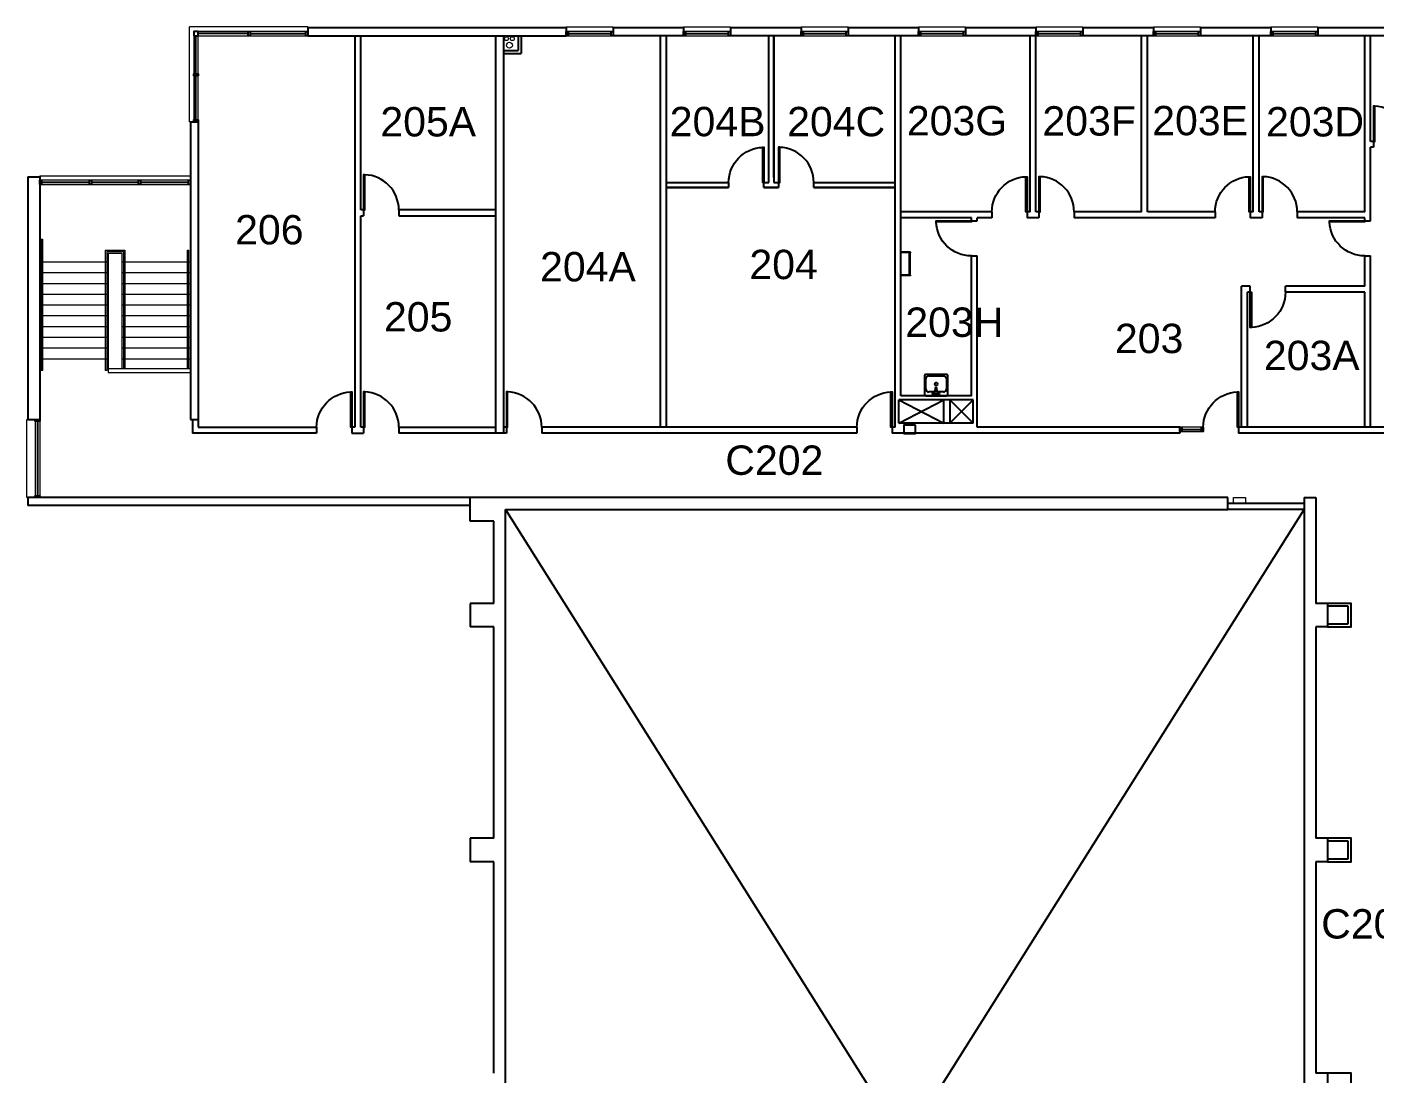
# Model space of a CAD drawing. Header units: inches. Extents: x -5348 to -704, y -6710 to -3321.
# Drawn here: x -5348 to -3971, y -4461 to -3392 of the extents above; entities that cross this region are included whole.
import ezdxf

# ---------------------------------------------------------------- set-up
doc = ezdxf.new("R2010")
doc.units = ezdxf.units.IN
doc.header["$LTSCALE"] = 48
doc.header["$MEASUREMENT"] = 0
for name, color, linetype in [('A-DOOR', 4, 'Continuous'), ('A-FLOR-CASE', 3, 'Continuous'), ('A-FLOR-OPNG', 1, 'Continuous'), ('A-GLAZ-FRME', 6, 'Continuous'), ('A-GLAZ-GLSS', 3, 'Continuous'), ('A-PFLR-TEXT', 7, 'Continuous'), ('A-WALL', 5, 'Continuous'), ('A-WALL-INTR', 4, 'Continuous'), ('AE-COLS', 3, 'Continuous'), ('AE-ROOF', 1, 'Continuous'), ('AE-WALL', 3, 'Continuous'), ('F-hydrant', 1, 'Continuous')]:
    doc.layers.add(name, color=color, linetype=linetype)
for name, color, linetype, lineweight in [('A-GLAZ-SILL', 6, 'Continuous', 5), ('A-PHONE', 1, 'Continuous', 5), ('A-Wall-Blow', 3, 'Continuous', 13), ('AN-FLOR-HRAL', 4, 'Continuous', 5), ('AN-FLOR-STRS', 4, 'Continuous', 13), ('P-EQPM-2', 2, 'Continuous', 13)]:
    doc.layers.add(name, color=color, linetype=linetype, lineweight=lineweight)
doc.styles.add('ATT', font='txt')
doc.styles.get("Standard").update_dxf_attribs({"font": 'arial.ttf'})

# ---------------------------------------------------------------- blocks, each defined once
blk = doc.blocks.new('d_dr90')
blk.add_lwpolyline([(0, 0), (0.033, 0), (0.033, 1), (0, 1)], close=True)
blk.add_arc((0, 0), 1, 0, 88.0908)
blk = doc.blocks.new('15PSNK03')
at = {"color": 0, "linetype": 'ByBlock'}
for p, q in [((0, 10.75), (0, -10.25)), ((20.5, 12.25), (1.5, 12.25)), ((2, -1.25), (2, 1.75)), ((9, 0.75), (3, 1.75)), ((4, 1.5), (4, 7.75)), ((7, 10.75), (17.5, 10.75)), ((9, -0.25), (9, 0.75)), ((20.5, 7.75), (20.5, -7.25)), ((22, -10.25), (22, 10.75)), ((1.5, -11.75), (20.5, -11.75)), ((3, -1.25), (9, -0.25)), ((4, -7.25), (4, -1)), ((17.5, -10.25), (7, -10.25))]:
    blk.add_line(p, q, dxfattribs=at)
for centre, radius in [((2.5, 2.75), 1), ((12, 0.25), 1.5), ((2.5, -2.25), 1)]:
    blk.add_circle(centre, radius, dxfattribs=at)
for centre, radius, start, end in [((1.5, 10.75), 1.5, 90, 180), ((7, 7.75), 3, 90, 180), ((17.5, 7.75), 3, 0, 90), ((20.5, 10.75), 1.5, 0, 90), ((1.5, -10.25), 1.5, 180, 270), ((7, -7.25), 3, 180, 270), ((17.5, -7.25), 3, 270, 0), ((20.5, -10.25), 1.5, 270, 0)]:
    blk.add_arc(centre, radius, start, end, dxfattribs=at)
at = {"color": 0, "linetype": 'ByBlock', "style": 'ATT'}
for tag, p, flags in [('ROOM_NUMBER', (0, -31), 1), ('ITEM', (0, -22), 3)]:
    blk.add_attdef(tag, p, '', height=6, dxfattribs=dict(at, flags=flags))

msp = doc.modelspace()

# ---------------------------------------------------------------- linework, layer by layer
at = {"layer": 'A-FLOR-OPNG'}
for p, q in [((-4456.8, -3797.4), (-4410.8, -3773.4)), ((-4456.8, -3773.4), (-4410.8, -3797.4)), ((-4410.8, -3797.4), (-4410.8, -3773.4)), ((-4404.8, -3773.4), (-4404.8, -3797.4)), ((-4404.8, -3797.4), (-4380.8, -3773.4)), ((-4404.8, -3773.4), (-4380.8, -3797.4))]:
    msp.add_line(p, q, dxfattribs=at)
at = {"layer": 'A-GLAZ-FRME'}
for points in [[(-5177.3, -3401.4), (-5172.8, -3401.4), (-5172.8, -3396.9), (-5177.3, -3396.9)], [(-5121.8, -3401.4), (-5121.8, -3396.9), (-5119.8, -3396.9), (-5119.8, -3401.4)], [(-5062.8, -3401.4), (-5062.8, -3396.9), (-5060.8, -3396.9), (-5060.8, -3401.4)], [(-4796.8, -3401.4), (-4796.8, -3396.9), (-4794.8, -3396.9), (-4794.8, -3401.4)], [(-4750.8, -3401.4), (-4750.8, -3396.9), (-4748.8, -3396.9), (-4748.8, -3401.4)], [(-4676.8, -3401.4), (-4676.8, -3396.9), (-4674.8, -3396.9), (-4674.8, -3401.4)], [(-4630.8, -3401.4), (-4630.8, -3396.9), (-4628.8, -3396.9), (-4628.8, -3401.4)], [(-4556.8, -3401.4), (-4556.8, -3396.9), (-4554.8, -3396.9), (-4554.8, -3401.4)], [(-4510.8, -3401.4), (-4510.8, -3396.9), (-4508.8, -3396.9), (-4508.8, -3401.4)], [(-4436.8, -3401.4), (-4436.8, -3396.9), (-4434.8, -3396.9), (-4434.8, -3401.4)], [(-4390.8, -3401.4), (-4390.8, -3396.9), (-4388.8, -3396.9), (-4388.8, -3401.4)], [(-4316.8, -3401.4), (-4316.8, -3396.9), (-4314.8, -3396.9), (-4314.8, -3401.4)], [(-4270.8, -3401.4), (-4270.8, -3396.9), (-4268.8, -3396.9), (-4268.8, -3401.4)], [(-4196.8, -3401.4), (-4196.8, -3396.9), (-4194.8, -3396.9), (-4194.8, -3401.4)], [(-4150.8, -3401.4), (-4150.8, -3396.9), (-4148.8, -3396.9), (-4148.8, -3401.4)], [(-4076.8, -3401.4), (-4076.8, -3396.9), (-4074.8, -3396.9), (-4074.8, -3401.4)], [(-4030.8, -3401.4), (-4030.8, -3396.9), (-4028.8, -3396.9), (-4028.8, -3401.4)], [(-5172.8, -3442.4), (-5177.3, -3442.4), (-5177.3, -3440.4), (-5172.8, -3440.4)], [(-5172.8, -3489.4), (-5177.3, -3489.4), (-5177.3, -3487.4), (-5172.8, -3487.4)], [(-5334.8, -3553.4), (-5334.8, -3548.9), (-5332.8, -3548.9), (-5332.8, -3553.4)], [(-5283.8, -3553.4), (-5283.8, -3548.9), (-5281.8, -3548.9), (-5281.8, -3553.4)], [(-5233.8, -3553.4), (-5233.8, -3548.9), (-5231.8, -3548.9), (-5231.8, -3553.4)], [(-5182.8, -3553.4), (-5182.8, -3548.9), (-5180.8, -3548.9), (-5180.8, -3553.4)], [(-5334.8, -3795.4), (-5339.3, -3795.4), (-5339.3, -3793.4), (-5334.8, -3793.4)], [(-4169.8, -3805.9), (-4169.8, -3801.4), (-4167.8, -3801.4), (-4167.8, -3805.9)], [(-4147.8, -3805.9), (-4147.8, -3801.4), (-4145.8, -3801.4), (-4145.8, -3805.9)], [(-5334.8, -3873.4), (-5339.3, -3873.4), (-5339.3, -3871.4), (-5334.8, -3871.4)]]:
    msp.add_lwpolyline(points, close=True, dxfattribs=at)
at = {"layer": 'A-GLAZ-GLSS'}
for p, q in [((-5121.8, -3399.1), (-5172.8, -3399.1)), ((-5119.8, -3399.1), (-5062.8, -3399.1)), ((-4794.8, -3399.1), (-4750.8, -3399.1)), ((-4674.8, -3399.1), (-4630.8, -3399.1)), ((-4554.8, -3399.1), (-4510.8, -3399.1)), ((-4434.8, -3399.1), (-4390.8, -3399.1)), ((-4314.8, -3399.1), (-4270.8, -3399.1)), ((-4194.8, -3399.1), (-4150.8, -3399.1)), ((-4074.8, -3399.1), (-4030.8, -3399.1)), ((-5175.1, -3440.4), (-5175.1, -3401.4)), ((-5175.1, -3487.4), (-5175.1, -3442.4)), ((-5332.8, -3551.1), (-5283.8, -3551.1)), ((-5281.8, -3551.1), (-5233.8, -3551.1)), ((-5231.8, -3551.1), (-5182.8, -3551.1)), ((-5337.1, -3795.4), (-5337.1, -3871.4)), ((-4167.8, -3803.6), (-4147.8, -3803.6))]:
    msp.add_line(p, q, dxfattribs=at)
at = {"layer": 'A-GLAZ-SILL'}
for p, q in [((-5181.8, -3489.4), (-5181.8, -3392.4)), ((-5060.8, -3392.4), (-5181.8, -3392.4)), ((-5177.3, -3396.9), (-5177.3, -3489.4)), ((-5060.8, -3396.9), (-5177.3, -3396.9)), ((-5060.8, -3393.4), (-5060.8, -3392.4)), ((-4748.8, -3396.9), (-4796.8, -3396.9)), ((-4628.8, -3396.9), (-4676.8, -3396.9)), ((-4508.8, -3396.9), (-4556.8, -3396.9)), ((-4388.8, -3396.9), (-4436.8, -3396.9)), ((-4268.9, -3396.9), (-4316.9, -3396.9)), ((-4148.8, -3396.9), (-4196.8, -3396.9)), ((-4028.8, -3396.9), (-4076.8, -3396.9)), ((-5172.8, -3489.4), (-5172.8, -3401.4)), ((-5172.8, -3401.4), (-5060.8, -3401.4)), ((-4796.8, -3401.4), (-4748.8, -3401.4)), ((-4676.8, -3401.4), (-4628.8, -3401.4)), ((-4676.8, -3401.4), (-4628.8, -3401.4)), ((-4556.8, -3401.4), (-4508.8, -3401.4)), ((-4436.8, -3401.4), (-4388.8, -3401.4)), ((-4316.8, -3401.4), (-4268.8, -3401.4)), ((-4196.8, -3401.4), (-4148.8, -3401.4)), ((-4076.8, -3401.4), (-4028.8, -3401.4)), ((-5180.8, -3489.4), (-5181.8, -3489.4)), ((-5334.8, -3544.4), (-5180.8, -3544.4)), ((-5334.8, -3544.4), (-5334.8, -3545.4)), ((-5180.8, -3548.9), (-5334.8, -3548.9)), ((-5334.8, -3553.4), (-5180.8, -3553.4)), ((-5347.8, -3873.4), (-5347.8, -3793.4)), ((-5347.8, -3793.4), (-5346.8, -3793.4)), ((-5339.3, -3793.4), (-5339.3, -3873.4)), ((-5334.8, -3793.4), (-5334.8, -3873.4)), ((-4145.8, -3801.4), (-4169.8, -3801.4)), ((-4169.8, -3805.9), (-4145.8, -3805.9)), ((-5346.8, -3873.4), (-5347.8, -3873.4))]:
    msp.add_line(p, q, dxfattribs=at)
for points in [[(-4796.8, -3393.4), (-4796.8, -3392.4), (-4748.8, -3392.4), (-4748.8, -3393.4)], [(-4676.8, -3393.4), (-4676.8, -3392.4), (-4628.8, -3392.4), (-4628.8, -3393.4)], [(-4556.8, -3393.4), (-4556.8, -3392.4), (-4508.8, -3392.4), (-4508.8, -3393.4)], [(-4436.8, -3393.4), (-4436.8, -3392.4), (-4388.8, -3392.4), (-4388.8, -3393.4)], [(-4316.8, -3393.4), (-4316.8, -3392.4), (-4268.8, -3392.4), (-4268.8, -3393.4)], [(-4196.8, -3393.4), (-4196.8, -3392.4), (-4148.8, -3392.4), (-4148.8, -3393.4)], [(-4076.8, -3393.4), (-4076.8, -3392.4), (-4028.8, -3392.4), (-4028.8, -3393.4)]]:
    msp.add_lwpolyline(points, dxfattribs=at)
at = {"layer": 'A-PHONE', "ltscale": 10}
msp.add_lwpolyline([(-4102.8, -3879.4), (-4114.8, -3879.4), (-4114.8, -3873.4), (-4102.8, -3873.4)], close=True, dxfattribs=at)
at = {"layer": 'A-WALL'}
for p, q in [((-5060.8, -3393.4), (-5060.8, -3401.4)), ((-4796.8, -3393.4), (-5060.8, -3393.4)), ((-4796.8, -3393.4), (-4796.8, -3401.4)), ((-4748.8, -3393.4), (-4748.8, -3401.4)), ((-4676.8, -3393.4), (-4748.8, -3393.4)), ((-4676.8, -3393.4), (-4676.8, -3401.4)), ((-4628.8, -3393.4), (-4628.8, -3401.4)), ((-4556.8, -3393.4), (-4628.8, -3393.4)), ((-4556.8, -3393.4), (-4556.8, -3401.4)), ((-4508.8, -3393.4), (-4508.8, -3401.4)), ((-4436.8, -3393.4), (-4508.8, -3393.4)), ((-4436.8, -3393.4), (-4436.8, -3401.4)), ((-4388.8, -3393.4), (-4388.8, -3401.4)), ((-4316.8, -3393.4), (-4388.8, -3393.4)), ((-4316.8, -3393.4), (-4388.8, -3393.4)), ((-4316.8, -3393.4), (-4316.8, -3401.4)), ((-4268.8, -3393.4), (-4268.8, -3401.4)), ((-4196.8, -3393.4), (-4268.8, -3393.4)), ((-4196.8, -3393.4), (-4196.8, -3401.4)), ((-4148.8, -3393.4), (-4148.8, -3401.4)), ((-4076.8, -3393.4), (-4148.8, -3393.4)), ((-4076.8, -3393.4), (-4076.8, -3401.4)), ((-4028.8, -3393.4), (-4028.8, -3401.4)), ((-3948.8, -3393.4), (-4028.8, -3393.4)), ((-5060.8, -3401.4), (-4796.8, -3401.4)), ((-5012.8, -3401.4), (-5012.8, -3801.4)), ((-5006.8, -3579.4), (-5006.8, -3401.4)), ((-4868.8, -3807.4), (-4868.8, -3401.4)), ((-4860.8, -3401.4), (-4860.8, -3807.4)), ((-4845.8, -3401.4), (-4845.8, -3416.4)), ((-4842.8, -3401.4), (-4842.8, -3419.4)), ((-4676.8, -3401.4), (-4748.8, -3401.4)), ((-4700.8, -3401.4), (-4700.8, -3801.4)), ((-4694.8, -3401.4), (-4694.8, -3801.4)), ((-4556.8, -3401.4), (-4628.8, -3401.4)), ((-4589.8, -3546.4), (-4589.8, -3401.4)), ((-4589.8, -3551.4), (-4589.8, -3401.4)), ((-4584.8, -3546.4), (-4584.8, -3401.4)), ((-4584.8, -3401.4), (-4584.8, -3551.4)), ((-4436.8, -3401.4), (-4508.8, -3401.4)), ((-4460.8, -3801.4), (-4460.8, -3401.4)), ((-4454.8, -3769.4), (-4454.8, -3401.4)), ((-4382.8, -3401.4), (-4388.8, -3401.4)), ((-4316.8, -3401.4), (-4382.8, -3401.4)), ((-4316.8, -3401.4), (-4376.8, -3401.4)), ((-4322.8, -3581.4), (-4322.8, -3401.4)), ((-4316.8, -3581.4), (-4316.8, -3401.4)), ((-4196.8, -3401.4), (-4268.8, -3401.4)), ((-4208.8, -3581.4), (-4208.8, -3401.4)), ((-4202.8, -3581.4), (-4202.8, -3401.4)), ((-4076.8, -3401.4), (-4148.8, -3401.4)), ((-4094.8, -3581.4), (-4094.8, -3401.4)), ((-4088.8, -3581.4), (-4088.8, -3401.4)), ((-3948.8, -3401.4), (-4028.8, -3401.4)), ((-3980.8, -3581.4), (-3980.8, -3401.4)), ((-3974.8, -3509.4), (-3974.8, -3401.4)), ((-4860.8, -3416.4), (-4845.8, -3416.4)), ((-4860.8, -3419.4), (-4842.8, -3419.4)), ((-5180.8, -3489.4), (-5180.8, -3793.4)), ((-5180.8, -3489.4), (-5172.8, -3489.4)), ((-5172.8, -3489.4), (-5172.8, -3801.4)), ((-3971.8, -3509.4), (-3974.8, -3509.4)), ((-3971.8, -3509.4), (-3971.8, -3515.4)), ((-3974.8, -3590.4), (-3974.8, -3515.4)), ((-3971.8, -3515.4), (-3974.8, -3515.4)), ((-5346.8, -3545.4), (-5334.8, -3545.4)), ((-5346.8, -3545.4), (-5346.8, -3793.4)), ((-5334.8, -3545.4), (-5334.8, -3793.4)), ((-4694.8, -3551.4), (-4630.8, -3551.4)), ((-4694.8, -3551.4), (-4630.8, -3551.4)), ((-4694.8, -3556.4), (-4630.8, -3556.4)), ((-4630.8, -3556.4), (-4694.8, -3556.4)), ((-4630.8, -3551.4), (-4630.8, -3556.4)), ((-4594.8, -3556.4), (-4594.8, -3551.4)), ((-4594.8, -3551.4), (-4589.8, -3551.4)), ((-4594.8, -3556.4), (-4579.8, -3556.4)), ((-4579.8, -3556.4), (-4594.8, -3556.4)), ((-4584.8, -3551.4), (-4579.8, -3551.4)), ((-4579.8, -3551.4), (-4579.8, -3556.4)), ((-4543.8, -3551.4), (-4460.8, -3551.4)), ((-4543.8, -3551.4), (-4460.8, -3551.4)), ((-4543.8, -3556.4), (-4543.8, -3551.4)), ((-4543.8, -3556.4), (-4460.8, -3556.4)), ((-4460.8, -3556.4), (-4543.8, -3556.4)), ((-5003.8, -3579.4), (-5006.8, -3579.4)), ((-5006.8, -3801.4), (-5006.8, -3585.4)), ((-5006.8, -3585.4), (-5003.8, -3585.4)), ((-5003.8, -3579.4), (-5003.8, -3585.4)), ((-4967.8, -3579.4), (-4967.8, -3585.4)), ((-4868.8, -3579.4), (-4967.8, -3579.4)), ((-4967.8, -3585.4), (-4868.8, -3585.4)), ((-4361.8, -3581.4), (-4454.8, -3581.4)), ((-4382.8, -3587.4), (-4454.8, -3587.4)), ((-4382.8, -3590.4), (-4382.8, -3587.4)), ((-4382.8, -3590.4), (-4376.8, -3590.4)), ((-4361.8, -3587.4), (-4376.8, -3587.4)), ((-4376.8, -3590.4), (-4376.8, -3587.4)), ((-4361.8, -3581.4), (-4361.8, -3587.4)), ((-4322.8, -3581.4), (-4325.8, -3581.4)), ((-4325.8, -3581.4), (-4325.8, -3587.4)), ((-4313.8, -3587.4), (-4325.8, -3587.4)), ((-4313.8, -3581.4), (-4316.8, -3581.4)), ((-4313.8, -3581.4), (-4313.8, -3587.4)), ((-4208.8, -3581.4), (-4277.8, -3581.4)), ((-4277.8, -3581.4), (-4277.8, -3587.4)), ((-4133.8, -3587.4), (-4277.8, -3587.4)), ((-4133.8, -3581.4), (-4202.8, -3581.4)), ((-4133.8, -3581.4), (-4133.8, -3587.4)), ((-4094.8, -3581.4), (-4097.8, -3581.4)), ((-4097.8, -3581.4), (-4097.8, -3587.4)), ((-4085.8, -3587.4), (-4097.8, -3587.4)), ((-4085.8, -3581.4), (-4088.8, -3581.4)), ((-4085.8, -3581.4), (-4085.8, -3587.4)), ((-3980.8, -3581.4), (-4049.8, -3581.4)), ((-4049.8, -3581.4), (-4049.8, -3587.4)), ((-3980.8, -3587.4), (-4049.8, -3587.4)), ((-3980.8, -3590.4), (-3980.8, -3587.4)), ((-3980.8, -3590.4), (-3974.8, -3590.4)), ((-4382.8, -3626.4), (-4376.8, -3626.4)), ((-4382.8, -3769.4), (-4382.8, -3626.4)), ((-4376.8, -3801.4), (-4376.8, -3626.4)), ((-3980.8, -3657.4), (-3980.8, -3626.4)), ((-3980.8, -3626.4), (-3974.8, -3626.4)), ((-3974.8, -3801.4), (-3974.8, -3626.4)), ((-4106.8, -3801.4), (-4106.8, -3657.4)), ((-4097.8, -3657.4), (-4106.8, -3657.4)), ((-4097.8, -3663.4), (-4097.8, -3657.4)), ((-3980.8, -3657.4), (-4061.8, -3657.4)), ((-4061.8, -3663.4), (-4061.8, -3657.4)), ((-4100.8, -3801.4), (-4100.8, -3663.4)), ((-4097.8, -3663.4), (-4100.8, -3663.4)), ((-3980.8, -3663.4), (-4061.8, -3663.4)), ((-3980.8, -3801.4), (-3980.8, -3663.4)), ((-4382.8, -3769.4), (-4454.8, -3769.4)), ((-4380.8, -3773.4), (-4456.8, -3773.4)), ((-4456.8, -3797.4), (-4456.8, -3773.4)), ((-4380.8, -3797.4), (-4380.8, -3773.4)), ((-5346.8, -3793.4), (-5334.8, -3793.4)), ((-5180.8, -3793.4), (-5172.8, -3793.4)), ((-5178.8, -3793.4), (-5178.8, -3807.4)), ((-4380.8, -3797.4), (-4456.8, -3797.4)), ((-5051.8, -3807.4), (-5178.8, -3807.4)), ((-5172.8, -3801.4), (-5051.8, -3801.4)), ((-5172.8, -3801.4), (-5051.8, -3801.4)), ((-5051.8, -3801.4), (-5051.8, -3807.4)), ((-5051.8, -3801.4), (-5051.8, -3807.4)), ((-5015.8, -3801.4), (-5015.8, -3807.4)), ((-5012.8, -3801.4), (-5015.8, -3801.4)), ((-5015.8, -3801.4), (-5015.8, -3807.4)), ((-5012.8, -3801.4), (-5015.8, -3801.4)), ((-5015.8, -3807.4), (-5003.8, -3807.4)), ((-5015.8, -3807.4), (-5003.8, -3807.4)), ((-5003.8, -3801.4), (-5006.8, -3801.4)), ((-5003.8, -3801.4), (-5006.8, -3801.4)), ((-5003.8, -3801.4), (-5003.8, -3807.4)), ((-5003.8, -3801.4), (-5003.8, -3807.4)), ((-4967.8, -3801.4), (-4868.8, -3801.4)), ((-4967.8, -3801.4), (-4967.8, -3807.4)), ((-4967.8, -3801.4), (-4868.8, -3801.4)), ((-4967.8, -3801.4), (-4967.8, -3807.4)), ((-4857.8, -3807.4), (-4967.8, -3807.4)), ((-4857.8, -3807.4), (-4967.8, -3807.4)), ((-4857.8, -3801.4), (-4860.8, -3801.4)), ((-4857.8, -3801.4), (-4860.8, -3801.4)), ((-4857.8, -3801.4), (-4857.8, -3807.4)), ((-4857.8, -3801.4), (-4857.8, -3807.4)), ((-4821.8, -3801.4), (-4821.8, -3807.4)), ((-4821.8, -3801.4), (-4821.8, -3807.4)), ((-4499.8, -3801.4), (-4821.8, -3801.4)), ((-4499.8, -3807.4), (-4821.8, -3807.4)), ((-4499.8, -3801.4), (-4499.8, -3807.4)), ((-4463.8, -3801.4), (-4463.8, -3807.4)), ((-4460.8, -3801.4), (-4463.8, -3801.4)), ((-4169.8, -3807.4), (-4463.8, -3807.4)), ((-4169.8, -3801.4), (-4376.8, -3801.4)), ((-4169.8, -3801.4), (-4169.8, -3807.4)), ((-4145.8, -3801.4), (-4145.8, -3805.9)), ((-4109.8, -3801.4), (-4109.8, -3807.4)), ((-3869, -3801.4), (-4109.8, -3801.4)), ((-3869, -3807.4), (-4109.8, -3807.4)), ((-4894.8, -3873.4), (-5346.8, -3873.4)), ((-5346.8, -3873.4), (-5346.8, -3881.4)), ((-4894.8, -3881.4), (-5346.8, -3881.4)), ((-4042.8, -3879.4), (-4120.8, -3879.4)), ((-4042.8, -3885.4), (-4120.8, -3885.4)), ((-3997.8, -3984.4), (-4018.8, -3984.4)), ((-3997.8, -4002.4), (-3997.8, -3984.4)), ((-4018.8, -4002.4), (-3997.8, -4002.4)), ((-3997.8, -4224.4), (-4018.8, -4224.4)), ((-3997.8, -4242.4), (-3997.8, -4224.4)), ((-4018.8, -4242.4), (-3997.8, -4242.4))]:
    msp.add_line(p, q, dxfattribs=at)
for points in [[(-4018.8, -4005.4), (-3994.8, -4005.4), (-3994.8, -3981.4), (-4018.8, -3981.4), (-4018.8, -4005.4)], [(-4018.8, -4245.4), (-3994.8, -4245.4), (-3994.8, -4221.4), (-4018.8, -4221.4), (-4018.8, -4245.4)], [(-4018.8, -4485.4), (-3994.8, -4485.4), (-3994.8, -4461.4), (-4018.8, -4461.4), (-4018.8, -4485.4)]]:
    msp.add_lwpolyline(points, dxfattribs=at)
at = {"layer": 'A-Wall-Blow'}
for p, q in [((-5264.8, -3623.4), (-5264.8, -3745.4)), ((-5264.8, -3623.4), (-5250.8, -3623.4)), ((-5250.8, -3623.4), (-5250.8, -3741.4)), ((-5264.8, -3741.4), (-5180.8, -3741.4)), ((-5264.8, -3745.4), (-5180.8, -3745.4))]:
    msp.add_line(p, q, dxfattribs=at)
at = {"layer": 'A-WALL-INTR'}
for p, q in [((-4447, -3622.4), (-4455, -3622.4)), ((-4447, -3622.8), (-4455, -3622.8)), ((-4445, -3622.4), (-4447, -3622.4)), ((-4447, -3622.4), (-4447, -3622.8)), ((-4445, -3622.8), (-4447, -3622.8)), ((-4446.5, -3622.8), (-4446.5, -3646)), ((-4445.5, -3622.8), (-4445.5, -3646)), ((-4445, -3622.4), (-4445, -3622.8)), ((-4447, -3646), (-4455, -3646)), ((-4447, -3646.4), (-4455, -3646.4)), ((-4445, -3646), (-4447, -3646)), ((-4447, -3646), (-4447, -3646.4)), ((-4445, -3646.4), (-4447, -3646.4)), ((-4445, -3646), (-4445, -3646.4))]:
    msp.add_line(p, q, dxfattribs=at)
at = {"layer": 'AE-COLS'}
for p, q in [((-4870.8, -3873.4), (-4894.8, -3873.4)), ((-4894.8, -3897.4), (-4894.8, -3873.4)), ((-4870.8, -3897.4), (-4894.8, -3897.4)), ((-4894.8, -3981.4), (-4894.8, -4005.4)), ((-4870.8, -3981.4), (-4894.8, -3981.4)), ((-4870.8, -4005.4), (-4894.8, -4005.4)), ((-4894.8, -4221.4), (-4894.8, -4245.4)), ((-4870.8, -4221.4), (-4894.8, -4221.4)), ((-4870.8, -4245.4), (-4894.8, -4245.4))]:
    msp.add_line(p, q, dxfattribs=at)
at = {"layer": 'AE-ROOF'}
for p, q in [((-4858.8, -3885.4), (-4042.8, -5181.4)), ((-4858.8, -5181.4), (-4042.8, -3885.4))]:
    msp.add_line(p, q, dxfattribs=at)
at = {"layer": 'AE-WALL'}
for p, q in [((-4120.8, -3873.4), (-4870.8, -3873.4)), ((-4120.8, -3885.4), (-4120.8, -3873.4)), ((-4042.8, -3873.4), (-4042.8, -3885.4)), ((-4042.8, -3873.4), (-4030.8, -3873.4)), ((-4030.8, -3873.4), (-4030.8, -3981.4)), ((-4858.8, -5181.4), (-4858.8, -3885.4)), ((-4858.8, -3885.4), (-4120.8, -3885.4)), ((-4042.8, -3885.4), (-4042.8, -5181.4)), ((-4870.8, -3981.4), (-4870.8, -3897.4)), ((-4018.8, -3981.4), (-4030.8, -3981.4)), ((-4870.8, -4221.4), (-4870.8, -4005.4)), ((-4018.8, -4005.4), (-4030.8, -4005.4)), ((-4030.8, -4005.4), (-4030.8, -4221.4)), ((-4018.8, -4221.4), (-4030.8, -4221.4)), ((-4870.8, -4461.4), (-4870.8, -4245.4)), ((-4018.8, -4245.4), (-4030.8, -4245.4)), ((-4030.8, -4245.4), (-4030.8, -4461.4)), ((-4018.8, -4461.4), (-4030.8, -4461.4))]:
    msp.add_line(p, q, dxfattribs=at)
at = {"layer": 'AN-FLOR-HRAL'}
for p, q in [((-5333.3, -3609.4), (-5333.3, -3743.4)), ((-5333.3, -3743.4), (-5333.3, -3609.4)), ((-5333.3, -3609.4), (-5331.8, -3609.4)), ((-5331.8, -3609.4), (-5331.8, -3743.4)), ((-5331.8, -3743.4), (-5331.8, -3609.4)), ((-5267.8, -3620.4), (-5247.8, -3620.4)), ((-5267.8, -3620.4), (-5267.8, -3743.4)), ((-5266.3, -3621.9), (-5249.3, -3621.9)), ((-5266.3, -3621.9), (-5266.3, -3743.4)), ((-5249.3, -3621.9), (-5249.3, -3741.4)), ((-5247.8, -3620.4), (-5247.8, -3741.4)), ((-5183.8, -3741.4), (-5183.8, -3620.4)), ((-5183.8, -3620.4), (-5182.3, -3620.4)), ((-5182.3, -3741.4), (-5182.3, -3620.4)), ((-5331.8, -3743.4), (-5333.3, -3743.4)), ((-5266.3, -3743.4), (-5267.8, -3743.4))]:
    msp.add_line(p, q, dxfattribs=at)
at = {"layer": 'AN-FLOR-STRS'}
for p, q in [((-5334.8, -3632.4), (-5264.8, -3632.4)), ((-5250.8, -3632.4), (-5180.8, -3632.4)), ((-5334.8, -3643.4), (-5264.8, -3643.4)), ((-5250.8, -3643.4), (-5180.8, -3643.4)), ((-5334.8, -3654.4), (-5264.8, -3654.4)), ((-5250.8, -3654.4), (-5180.8, -3654.4)), ((-5334.8, -3665.4), (-5264.8, -3665.4)), ((-5250.8, -3665.4), (-5180.8, -3665.4)), ((-5334.8, -3676.4), (-5264.8, -3676.4)), ((-5334.8, -3687.4), (-5264.8, -3687.4)), ((-5250.8, -3676.4), (-5180.8, -3676.4)), ((-5250.8, -3687.4), (-5180.8, -3687.4)), ((-5334.8, -3698.4), (-5264.8, -3698.4)), ((-5250.8, -3698.4), (-5180.8, -3698.4)), ((-5334.8, -3709.4), (-5264.8, -3709.4)), ((-5250.8, -3709.4), (-5180.8, -3709.4)), ((-5334.8, -3720.4), (-5264.8, -3720.4)), ((-5250.8, -3720.4), (-5180.8, -3720.4)), ((-5334.8, -3731.4), (-5264.8, -3731.4)), ((-5250.8, -3731.4), (-5180.8, -3731.4))]:
    msp.add_line(p, q, dxfattribs=at)
at = {"layer": 'F-hydrant'}
msp.add_lwpolyline([(-4439.8, -3799.4), (-4451.8, -3799.4), (-4451.8, -3807.9), (-4439.8, -3807.9)], close=True, dxfattribs=at)
at = {"layer": 'P-EQPM-2'}
for centre, radius in [((-4857.8, -3404.4), 2), ((-4854.8, -3411.1), 3), ((-4851.8, -3404.4), 2)]:
    msp.add_circle(centre, radius, dxfattribs=at)

# ---------------------------------------------------------------- block references
at = {"layer": 'A-DOOR'}
for p, xscale, yscale, zscale, rotation in [((-3971.8, -3509.4), 36, 36, 36, 3.97846962267135e-09), ((-4594.8, -3551.4), 36, -36, 36, 180.0000000026974), ((-5003.8, -3579.4), -36.00000000009186, -36.00000000009186, 36, 179.9999999982464), ((-4325.8, -3581.4), 36, -36, 36, 180.0000000026974), ((-4313.8, -3581.4), 36, 36, 36, 2.69742701176935e-09), ((-4097.8, -3581.4), 36, -36, 36, 180.0000000026974), ((-4085.8, -3581.4), 36, 36, 36, 2.69742701176935e-09), ((-4382.8, -3590.4), 36, -36, 36, 269.999999999835), ((-3980.8, -3590.4), 36, -36, 36, 269.9999999998726), ((-4097.8, -3663.4), 36, -36, 36, 2.69742701176935e-09), ((-5015.8, -3801.4), -35.99999999994543, 35.99999999999091, 36, 359.9999999972251), ((-5015.8, -3801.4), -35.99999999994543, 35.99999999999091, 36, 359.9999999971904), ((-5003.8, -3801.4), -36.00000000009186, -36.00000000009186, 36, 179.9999999982464), ((-5003.8, -3801.4), -36.00000000009186, -36.00000000009186, 36, 179.9999999982116), ((-4857.8, -3801.4), 35.9999999997317, 35.9999999997317, 35.9999999997317, 7.515449984014405e-09), ((-4857.8, -3801.4), 35.9999999997317, 35.9999999997317, 35.9999999997317, 7.480709845413413e-09), ((-4463.8, -3801.4), 35.99999999988904, -35.99999999999091, 35.99999999988904, 180.0000000015105), ((-4109.8, -3801.4), -36, 36, 36, 5.97653126988007e-08)]:
    msp.add_blockref('d_dr90', p, dxfattribs=dict(at, xscale=xscale, yscale=yscale, zscale=zscale, rotation=rotation))
at = {"layer": 'A-DOOR', "xscale": 36, "yscale": 36, "zscale": 36}
msp.add_blockref('d_dr90', (-4579.8, -3551.4), dxfattribs=at)
at = {"layer": 'A-FLOR-CASE', "rotation": 90}
msp.add_blockref('15PSNK03', (-4418.6, -3769.4), dxfattribs=at)

# ---------------------------------------------------------------- texts
at = {"layer": 'A-PFLR-TEXT', "ltscale": 10}
for s, p in [('205A', (-4986.7, -3504.3)), ('204B', (-4691, -3504.1)), ('204C', (-4571, -3504.1)), ('203G', (-4448.7, -3503.2)), ('203F', (-4310.2, -3503.4)), ('203E', (-4198, -3503.1)), ('203D', (-4081.7, -3504.3)), ('206', (-5135.1, -3614.6)), ('204', (-4609.6, -3650.1)), ('204A', (-4823.5, -3652.4)), ('205', (-4983, -3703.6)), ('203H', (-4450.3, -3709.1)), ('203', (-4236.1, -3725.7)), ('203A', (-4083.9, -3743.1)), ('C202', (-4634.2, -3850.1)), ('C203', (-4025.3, -4323.9))]:
    msp.add_text(s, height=30, dxfattribs=at).set_placement(p)

doc.saveas('drawing.dxf')
